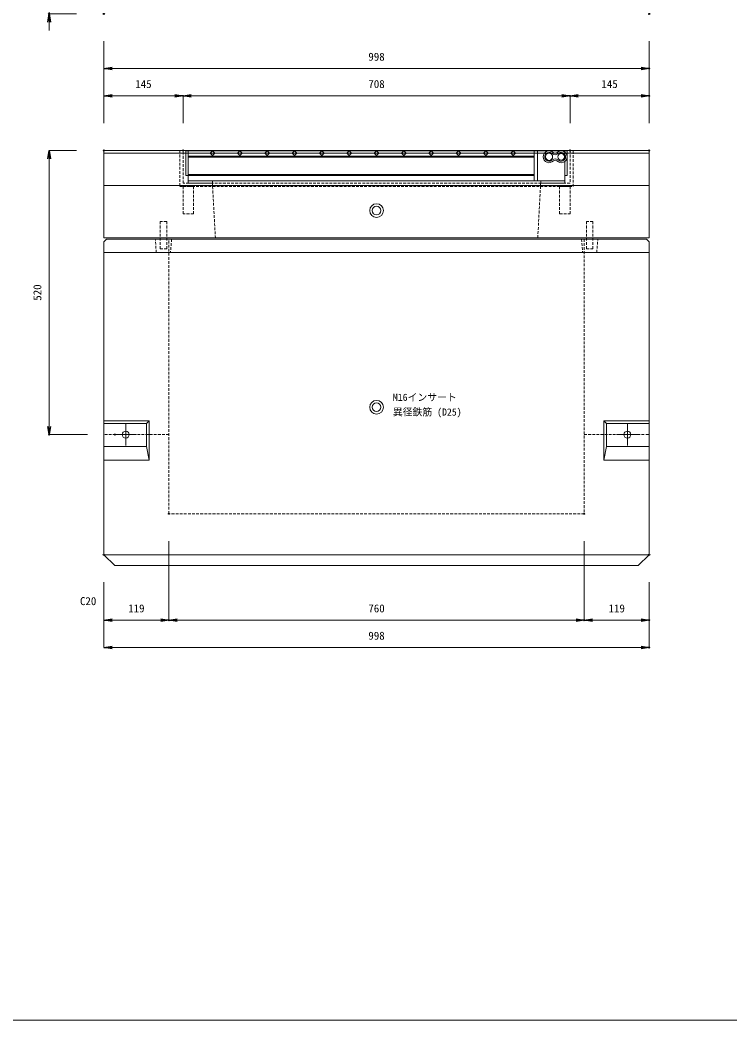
# Model space of a CAD drawing. Units: millimetres, scale not verified. Extents: x -1945 to 1945, y -1212 to 1628.
# Drawn here: x -790 to 509, y -1212 to 619 of the extents above; entities that cross this region are included whole.
import ezdxf
from ezdxf.enums import TextEntityAlignment as Align

# ---------------------------------------------------------------- set-up
doc = ezdxf.new("R2010")
doc.units = ezdxf.units.MM
doc.header["$LTSCALE"] = 10
doc.header["$PDMODE"] = 32
doc.header["$PDSIZE"] = 2
doc.linetypes.add('USER1', pattern=[0.75, 0.5, -0.25])
doc.layers.add('0-0_0', color=7, linetype='Continuous')
doc.layers.add('0-2_DEFPOINTS', color=7, linetype='Continuous')
for name, color, linetype, lineweight in [('0-1_TITLE', 7, 'Continuous', 18), ('0-3_KIJUN', 7, 'USER1', 18), ('0-5_SUNPO_S10', 3, 'Continuous', 18), ('0-7_10-グレーチング', 5, 'Continuous', 18)]:
    doc.layers.add(name, color=color, linetype=linetype, lineweight=lineweight)
doc.styles.add('ＭＳ ゴシック', font='')
doc.styles.get('ＭＳ ゴシック').set_extended_font_data('MS Gothic')

# ---------------------------------------------------------------- blocks, each defined once
blk = doc.blocks.new('_OPEN')
at = {"layer": '0-0_0'}
blk.add_line((0, 0), (-1, 0), dxfattribs=at)
blk.add_lwpolyline([(-1, 0.1667), (0, 0), (-1, -0.1667)], dxfattribs=at)
blk = doc.blocks.new('D7')
at = {"layer": '0-2_DEFPOINTS'}
for p in [(1427.34, 1134.64), (1308.34, 1059.64), (1427.34, 939.64)]:
    blk.add_point(p, dxfattribs=at)
at = {"layer": '0-5_SUNPO_S10'}
for p, q in [((1427.34, 1084.64), (1427.34, 939.64)), ((1308.34, 1009.64), (1308.34, 939.64)), ((1323.34, 939.64), (1412.34, 939.64))]:
    blk.add_line(p, q, dxfattribs=at)
at = {"layer": '0-5_SUNPO_S10', "xscale": 15, "yscale": 15, "rotation": 180}
blk.add_blockref('_OPEN', (1308.34, 939.64), dxfattribs=at)
at = {"layer": '0-5_SUNPO_S10', "xscale": 15, "yscale": 15}
blk.add_blockref('_OPEN', (1427.34, 939.64), dxfattribs=at)
at = {"layer": '0-5_SUNPO_S10', "color": 7, "style": 'ＭＳ ゴシック'}
blk.add_text('119', height=14.66, dxfattribs=at).set_placement((1352.84, 949.64), align=Align.BOTTOM_LEFT)
blk = doc.blocks.new('D8')
at = {"layer": '0-2_DEFPOINTS'}
for p in [(1427.34, 1134.64), (2187.34, 1134.64), (2187.34, 939.64)]:
    blk.add_point(p, dxfattribs=at)
at = {"layer": '0-5_SUNPO_S10'}
for p, q in [((1427.34, 1084.64), (1427.34, 939.64)), ((2187.34, 1084.64), (2187.34, 939.64)), ((1442.34, 939.64), (2172.34, 939.64))]:
    blk.add_line(p, q, dxfattribs=at)
at = {"layer": '0-5_SUNPO_S10', "xscale": 15, "yscale": 15, "rotation": 180}
blk.add_blockref('_OPEN', (1427.34, 939.64), dxfattribs=at)
at = {"layer": '0-5_SUNPO_S10', "xscale": 15, "yscale": 15}
blk.add_blockref('_OPEN', (2187.34, 939.64), dxfattribs=at)
at = {"layer": '0-5_SUNPO_S10', "color": 7, "style": 'ＭＳ ゴシック'}
blk.add_text('760', height=14.66, dxfattribs=at).set_placement((1792.34, 949.64), align=Align.BOTTOM_LEFT)
blk = doc.blocks.new('D9')
at = {"layer": '0-2_DEFPOINTS'}
for p in [(2187.34, 1134.64), (2306.34, 1059.64), (2306.34, 939.64)]:
    blk.add_point(p, dxfattribs=at)
at = {"layer": '0-5_SUNPO_S10'}
for p, q in [((2187.34, 1084.64), (2187.34, 939.64)), ((2306.34, 1009.64), (2306.34, 939.64)), ((2202.34, 939.64), (2291.34, 939.64))]:
    blk.add_line(p, q, dxfattribs=at)
at = {"layer": '0-5_SUNPO_S10', "xscale": 15, "yscale": 15, "rotation": 180}
blk.add_blockref('_OPEN', (2187.34, 939.64), dxfattribs=at)
at = {"layer": '0-5_SUNPO_S10', "xscale": 15, "yscale": 15}
blk.add_blockref('_OPEN', (2306.34, 939.64), dxfattribs=at)
at = {"layer": '0-5_SUNPO_S10', "color": 7, "style": 'ＭＳ ゴシック'}
blk.add_text('119', height=14.66, dxfattribs=at).set_placement((2231.84, 949.64), align=Align.BOTTOM_LEFT)
blk = doc.blocks.new('D10')
at = {"layer": '0-2_DEFPOINTS'}
for p in [(1308.34, 1059.64), (2306.34, 1059.64), (2306.34, 889.64)]:
    blk.add_point(p, dxfattribs=at)
at = {"layer": '0-5_SUNPO_S10'}
for p, q in [((1308.34, 1009.64), (1308.34, 889.64)), ((2306.34, 1009.64), (2306.34, 889.64)), ((1323.34, 889.64), (2291.34, 889.64))]:
    blk.add_line(p, q, dxfattribs=at)
at = {"layer": '0-5_SUNPO_S10', "xscale": 15, "yscale": 15, "rotation": 180}
blk.add_blockref('_OPEN', (1308.34, 889.64), dxfattribs=at)
at = {"layer": '0-5_SUNPO_S10', "xscale": 15, "yscale": 15}
blk.add_blockref('_OPEN', (2306.34, 889.64), dxfattribs=at)
at = {"layer": '0-5_SUNPO_S10', "color": 7, "style": 'ＭＳ ゴシック'}
blk.add_text('998', height=14.66, dxfattribs=at).set_placement((1792.34, 899.64), align=Align.BOTTOM_LEFT)
blk = doc.blocks.new('D11')
at = {"layer": '0-2_DEFPOINTS'}
for p in [(2306.34, 1949.64), (1308.34, 1799.64), (2306.34, 1799.64)]:
    blk.add_point(p, dxfattribs=at)
at = {"layer": '0-5_SUNPO_S10'}
for p, q in [((1308.34, 1849.64), (1308.34, 1949.64)), ((1323.34, 1949.64), (2291.34, 1949.64)), ((2306.34, 1849.64), (2306.34, 1949.64))]:
    blk.add_line(p, q, dxfattribs=at)
at = {"layer": '0-5_SUNPO_S10', "xscale": 15, "yscale": 15, "rotation": 180}
blk.add_blockref('_OPEN', (1308.34, 1949.64), dxfattribs=at)
at = {"layer": '0-5_SUNPO_S10', "xscale": 15, "yscale": 15}
blk.add_blockref('_OPEN', (2306.34, 1949.64), dxfattribs=at)
at = {"layer": '0-5_SUNPO_S10', "color": 7, "style": 'ＭＳ ゴシック'}
blk.add_text('998', height=14.66, dxfattribs=at).set_placement((1792.34, 1959.64), align=Align.BOTTOM_LEFT)
blk = doc.blocks.new('D12')
at = {"layer": '0-2_DEFPOINTS'}
for p in [(1308.34, 2049.64), (2306.34, 2049.64), (2306.34, 1949.64)]:
    blk.add_point(p, dxfattribs=at)
at = {"layer": '0-5_SUNPO_S10'}
for p, q in [((1308.34, 1999.64), (1308.34, 1949.64)), ((2306.34, 1999.64), (2306.34, 1949.64)), ((1323.34, 1949.64), (2291.34, 1949.64))]:
    blk.add_line(p, q, dxfattribs=at)
at = {"layer": '0-5_SUNPO_S10', "xscale": 15, "yscale": 15, "rotation": 180}
blk.add_blockref('_OPEN', (1308.34, 1949.64), dxfattribs=at)
at = {"layer": '0-5_SUNPO_S10', "xscale": 15, "yscale": 15}
blk.add_blockref('_OPEN', (2306.34, 1949.64), dxfattribs=at)
at = {"layer": '0-5_SUNPO_S10', "color": 7, "style": 'ＭＳ ゴシック'}
blk.add_text('998', height=14.66, dxfattribs=at).set_placement((1792.34, 1959.64), align=Align.BOTTOM_LEFT)
blk = doc.blocks.new('D15')
at = {"layer": '0-2_DEFPOINTS'}
for p in [(1308.34, 2074.64), (1208.34, 2049.64), (1308.34, 2049.64)]:
    blk.add_point(p, dxfattribs=at)
at = {"layer": '0-5_SUNPO_S10'}
for p, q in [((1208.34, 2089.64), (1208.34, 2104.64)), ((1258.34, 2074.64), (1208.34, 2074.64)), ((1208.34, 2074.64), (1208.34, 2049.64)), ((1258.34, 2049.64), (1208.34, 2049.64)), ((1208.34, 2034.64), (1208.34, 2019.64))]:
    blk.add_line(p, q, dxfattribs=at)
at = {"layer": '0-5_SUNPO_S10', "xscale": 15, "yscale": 15}
for p, rotation in [((1208.34, 2074.64), 270), ((1208.34, 2049.64), 90)]:
    blk.add_blockref('_OPEN', p, dxfattribs=dict(at, rotation=rotation))
at = {"layer": '0-5_SUNPO_S10', "color": 7, "style": 'ＭＳ ゴシック'}
blk.add_text('25', height=14.66, rotation=90, dxfattribs=at).set_placement((1198.34, 2052.14), align=Align.BOTTOM_LEFT)
blk = doc.blocks.new('D17')
at = {"layer": '0-2_DEFPOINTS'}
for p in [(1308.34, 1799.64), (1208.34, 1279.64), (1328.34, 1279.64)]:
    blk.add_point(p, dxfattribs=at)
at = {"layer": '0-5_SUNPO_S10'}
for p, q in [((1258.34, 1799.64), (1208.34, 1799.64)), ((1208.34, 1784.64), (1208.34, 1294.64)), ((1278.34, 1279.64), (1208.34, 1279.64))]:
    blk.add_line(p, q, dxfattribs=at)
at = {"layer": '0-5_SUNPO_S10', "xscale": 15, "yscale": 15}
for p, rotation in [((1208.34, 1799.64), 90), ((1208.34, 1279.64), 270)]:
    blk.add_blockref('_OPEN', p, dxfattribs=dict(at, rotation=rotation))
at = {"layer": '0-5_SUNPO_S10', "color": 7, "style": 'ＭＳ ゴシック'}
blk.add_text('520', height=14.66, rotation=90, dxfattribs=at).set_placement((1198.34, 1524.64), align=Align.BOTTOM_LEFT)
blk = doc.blocks.new('D31')
at = {"layer": '0-2_DEFPOINTS'}
for p in [(1453.34, 1899.64), (1308.34, 1799.64), (1453.34, 1799.64)]:
    blk.add_point(p, dxfattribs=at)
at = {"layer": '0-5_SUNPO_S10'}
for p, q in [((1308.34, 1849.64), (1308.34, 1899.64)), ((1323.34, 1899.64), (1438.34, 1899.64)), ((1453.34, 1849.64), (1453.34, 1899.64))]:
    blk.add_line(p, q, dxfattribs=at)
at = {"layer": '0-5_SUNPO_S10', "xscale": 15, "yscale": 15, "rotation": 180}
blk.add_blockref('_OPEN', (1308.34, 1899.64), dxfattribs=at)
at = {"layer": '0-5_SUNPO_S10', "xscale": 15, "yscale": 15}
blk.add_blockref('_OPEN', (1453.34, 1899.64), dxfattribs=at)
at = {"layer": '0-5_SUNPO_S10', "color": 7, "style": 'ＭＳ ゴシック'}
blk.add_text('145', height=14.66, dxfattribs=at).set_placement((1365.84, 1909.64), align=Align.BOTTOM_LEFT)
blk = doc.blocks.new('D32')
at = {"layer": '0-2_DEFPOINTS'}
for p in [(2161.34, 1899.64), (1453.34, 1799.64), (2161.34, 1799.64)]:
    blk.add_point(p, dxfattribs=at)
at = {"layer": '0-5_SUNPO_S10'}
for p, q in [((1453.34, 1849.64), (1453.34, 1899.64)), ((1468.34, 1899.64), (2146.34, 1899.64)), ((2161.34, 1849.64), (2161.34, 1899.64))]:
    blk.add_line(p, q, dxfattribs=at)
at = {"layer": '0-5_SUNPO_S10', "xscale": 15, "yscale": 15, "rotation": 180}
blk.add_blockref('_OPEN', (1453.34, 1899.64), dxfattribs=at)
at = {"layer": '0-5_SUNPO_S10', "xscale": 15, "yscale": 15}
blk.add_blockref('_OPEN', (2161.34, 1899.64), dxfattribs=at)
at = {"layer": '0-5_SUNPO_S10', "color": 7, "style": 'ＭＳ ゴシック'}
blk.add_text('708', height=14.66, dxfattribs=at).set_placement((1792.34, 1909.64), align=Align.BOTTOM_LEFT)
blk = doc.blocks.new('D33')
at = {"layer": '0-2_DEFPOINTS'}
for p in [(2306.34, 1899.64), (2161.34, 1799.64), (2306.34, 1799.64)]:
    blk.add_point(p, dxfattribs=at)
at = {"layer": '0-5_SUNPO_S10'}
for p, q in [((2161.34, 1849.64), (2161.34, 1899.64)), ((2176.34, 1899.64), (2291.34, 1899.64)), ((2306.34, 1849.64), (2306.34, 1899.64))]:
    blk.add_line(p, q, dxfattribs=at)
at = {"layer": '0-5_SUNPO_S10', "xscale": 15, "yscale": 15, "rotation": 180}
blk.add_blockref('_OPEN', (2161.34, 1899.64), dxfattribs=at)
at = {"layer": '0-5_SUNPO_S10', "xscale": 15, "yscale": 15}
blk.add_blockref('_OPEN', (2306.34, 1899.64), dxfattribs=at)
at = {"layer": '0-5_SUNPO_S10', "color": 7, "style": 'ＭＳ ゴシック'}
blk.add_text('145', height=14.66, dxfattribs=at).set_placement((2218.84, 1909.64), align=Align.BOTTOM_LEFT)
blk = doc.blocks.new('M16_insert')
at = {"layer": '0-3_KIJUN', "color": 3, "linetype": 'Continuous'}
for radius in [12.5, 8]:
    blk.add_circle((0, 0), radius, dxfattribs=at)
blk = doc.blocks.new('A$C7E167B71')
at = {"layer": '0-7_10-グレーチング'}
for p, q in [((0, 59.5), (0, 14.5)), ((0, 59.5), (4.5, 59.5)), ((4.5, 59.5), (693.5, 59.5)), ((4.5, 59.5), (4.5, 9.5)), ((4.5, 59.5), (4.5, 4.5)), ((49, 59.5), (44.76, 55.26)), ((44.76, 55.26), (49, 51.01)), ((53.24, 55.26), (49, 59.5)), ((49, 51.01), (53.24, 55.26)), ((99, 59.5), (94.76, 55.26)), ((94.76, 55.26), (99, 51.01)), ((103.24, 55.26), (99, 59.5)), ((99, 51.01), (103.24, 55.26)), ((149, 59.5), (144.76, 55.26)), ((144.76, 55.26), (149, 51.01)), ((199, 59.5), (194.76, 55.26)), ((203.24, 55.26), (199, 59.5)), ((249, 59.5), (244.76, 55.26)), ((244.76, 55.26), (249, 51.01)), ((253.24, 55.26), (249, 59.5)), ((249, 51.01), (253.24, 55.26)), ((299, 59.5), (294.76, 55.26)), ((294.76, 55.26), (299, 51.01)), ((303.24, 55.26), (299, 59.5)), ((299, 51.01), (303.24, 55.26)), ((344.76, 55.26), (349, 51.01)), ((349, 51.01), (353.24, 55.26)), ((399, 59.5), (394.76, 55.26)), ((394.76, 55.26), (399, 51.01)), ((449, 59.5), (444.76, 55.26)), ((444.76, 55.26), (449, 51.01)), ((453.24, 55.26), (449, 59.5)), ((449, 51.01), (453.24, 55.26)), ((499, 59.5), (494.76, 55.26)), ((494.76, 55.26), (499, 51.01)), ((503.24, 55.26), (499, 59.5)), ((499, 51.01), (503.24, 55.26)), ((549, 59.5), (544.76, 55.26)), ((553.24, 55.26), (549, 59.5)), ((599, 59.5), (594.76, 55.26)), ((594.76, 55.26), (599, 51.01)), ((637.5, 4.5), (637.5, 59.5)), ((643.5, 4.5), (643.5, 59.5)), ((698, 59.5), (693.5, 59.5)), ((693.5, 59.5), (693.5, 57.19)), ((693.5, 59.5), (693.5, 57.19)), ((698, 59.5), (698, 14.5)), ((4.5, 49.5), (637.5, 49.5)), ((4.5, 48), (637.5, 48)), ((693.5, 53.25), (693.5, 43.75)), ((693.5, 53.25), (693.5, 43.75)), ((693.5, 39.81), (693.5, 9.5)), ((693.5, 39.81), (693.5, 4.5)), ((0, 14.5), (4.5, 14.5)), ((4.5, 16), (637.5, 16)), ((4.5, 14.5), (637.5, 14.5)), ((4.5, 4.5), (693.5, 4.5)), ((693.5, 4.5), (649.5, 4.5)), ((649.5, 4.5), (649.5, 0)), ((698, 14.5), (693.5, 14.5))]:
    blk.add_line(p, q, dxfattribs=at)
for points in [[(149, 51.01), (153.24, 55.26), (149, 59.5)], [(194.76, 55.26), (199, 51.01), (203.24, 55.26)], [(353.24, 55.26), (349, 59.5), (344.76, 55.26)], [(399, 51.01), (403.24, 55.26), (399, 59.5)], [(544.76, 55.26), (549, 51.01), (553.24, 55.26)], [(599, 51.01), (603.24, 55.26), (599, 59.5)], [(649.5, 0), (693.5, 0), (693.5, 4.5)]]:
    blk.add_lwpolyline(points, dxfattribs=at)
blk.add_lwpolyline([(4.5, 4.5), (48.5, 4.5), (48.5, 0), (4.5, 0)], close=True, dxfattribs=at)
for centre, radius in [((664.7, 48.5), 6.5), ((687, 48.5), 6)]:
    blk.add_circle(centre, radius, dxfattribs=at)
for centre, radius, start, end in [((664.7, 48.5), 10.85, 43.62484, 316.37516), ((664.7, 48.5), 8.05, 42.08353, 317.91647), ((675.85, 60.58), 5.65, 234.31952, 305.68048), ((687, 48.5), 10.85, 223.62484, 136.37516), ((687, 48.5), 8.05, 222.08353, 137.91647), ((675.85, 60.58), 8.45, 232.23503, 307.76497), ((675.85, 36.42), 8.45, 52.23503, 127.76497), ((675.85, 36.42), 5.65, 54.31952, 125.68048)]:
    blk.add_arc(centre, radius, start, end, dxfattribs=at)

msp = doc.modelspace()

# ---------------------------------------------------------------- linework, layer by layer
at = {"layer": '0-1_TITLE', "color": 2}
msp.add_lwpolyline([(-1945, -1212.2), (1945, -1212.2), (1945, 1627.8), (-1945, 1627.8)], close=True, dxfattribs=at)
at = {"layer": '0-3_KIJUN', "linetype": 'Continuous'}
for p, q in [((-636.66, 374.64), (361.34, 374.64)), ((-636.66, 315.53), (361.34, 315.53)), ((-636.66, 192.64), (361.34, 192.64)), ((-596.66, -140.36), (-596.66, -120.36)), ((-558.66, -120.36), (-553.66, -115.36)), ((283.34, -120.36), (278.34, -115.36)), ((321.34, -140.36), (321.34, -120.36)), ((-596.66, -140.36), (-616.66, -140.36)), ((-596.66, -140.36), (-596.66, -160.36)), ((-596.66, -140.36), (-576.66, -140.36)), ((321.34, -140.36), (301.34, -140.36)), ((321.34, -140.36), (341.34, -140.36)), ((321.34, -140.36), (321.34, -160.36)), ((-558.66, -162.36), (-553.66, -187.36)), ((283.34, -162.36), (278.34, -187.36)), ((-636.66, -360.36), (361.34, -360.36))]:
    msp.add_line(p, q, dxfattribs=at)
at = {"layer": '0-3_KIJUN'}
for p, q in [((-517.66, -140.36), (-636.66, -140.36)), ((242.34, -140.36), (361.34, -140.36))]:
    msp.add_line(p, q, dxfattribs=at)
at = {"layer": '0-3_KIJUN', "linetype": 'Continuous'}
for points in [[(361.34, 219.64), (361.34, 379.64), (-636.66, 379.64), (-636.66, 219.64)], [(361.34, 212.64), (356.34, 217.64), (-631.66, 217.64), (-636.66, 212.64), (-636.66, -360.36), (-616.66, -380.36), (341.34, -380.36), (361.34, -360.36)], [(-636.66, -115.36), (-553.66, -115.36), (-553.66, -187.36), (-636.66, -187.36)], [(-636.66, -120.36), (-558.66, -120.36), (-558.66, -162.36), (-636.66, -162.36)], [(361.34, -115.36), (278.34, -115.36), (278.34, -187.36), (361.34, -187.36)], [(361.34, -120.36), (283.34, -120.36), (283.34, -162.36), (361.34, -162.36)]]:
    msp.add_lwpolyline(points, close=True, dxfattribs=at)
at = {"layer": '0-3_KIJUN'}
for points in [[(-491.66, 379.64), (-497.66, 379.64), (-497.66, 313.64), (222.34, 313.64), (222.34, 379.64), (216.34, 379.64), (216.34, 319.64), (-491.66, 319.64)], [(-491.66, 313.64), (-472.66, 313.64), (-472.66, 263.64), (-491.66, 263.64)], [(216.34, 313.64), (197.34, 313.64), (197.34, 263.64), (216.34, 263.64)], [(-521.66, 249.64), (-533.66, 249.64), (-533.66, 199.64), (-521.66, 199.64)], [(258.34, 249.64), (246.34, 249.64), (246.34, 199.64), (258.34, 199.64)], [(-542.66, 217.64), (-512.66, 217.64), (-514.66, 192.64), (-540.66, 192.64)], [(267.34, 217.64), (237.34, 217.64), (239.34, 192.64), (265.34, 192.64)]]:
    msp.add_lwpolyline(points, close=True, dxfattribs=at)
for points in [[(-437.66, 319.64), (-437.66, 313.64), (-432.66, 219.64), (157.34, 219.64), (162.34, 313.64), (162.34, 319.64)], [(242.34, 217.64), (242.34, -285.36), (-517.66, -285.36), (-517.66, 217.64)]]:
    msp.add_lwpolyline(points, dxfattribs=at)
at = {"layer": '0-3_KIJUN', "linetype": 'Continuous'}
for centre in [(-596.66, -140.36), (321.34, -140.36)]:
    msp.add_circle(centre, 6.35, dxfattribs=at)

# ---------------------------------------------------------------- block references
at = {"layer": '0-3_KIJUN'}
for p in [(-137.66, 269.64), (-137.66, -90.36)]:
    msp.add_blockref('M16_insert', p, dxfattribs=at)
at = {"layer": '0-5_SUNPO_S10'}
for name in ['D15', 'D12', 'D11', 'D31', 'D32', 'D33', 'D17', 'D7', 'D8', 'D9', 'D10']:
    msp.add_blockref(name, (-1945, -1420), dxfattribs=at)
at = {"layer": '0-7_10-グレーチング'}
msp.add_blockref('A$C7E167B71', (-486.66, 319.64), dxfattribs=at)

# ---------------------------------------------------------------- texts
at = {"layer": '0-5_SUNPO_S10', "color": 7, "style": 'ＭＳ ゴシック'}
for s, height, p in [('M16インサート', 13.2, (-107.84, -82.68)), ('異径鉄筋 (D25)', 13.2, (-107.84, -109.68)), ('C20', 14.66, (-680.36, -457.01))]:
    msp.add_text(s, height=height, dxfattribs=at).set_placement(p, align=Align.BOTTOM_LEFT)

doc.saveas('drawing.dxf')
